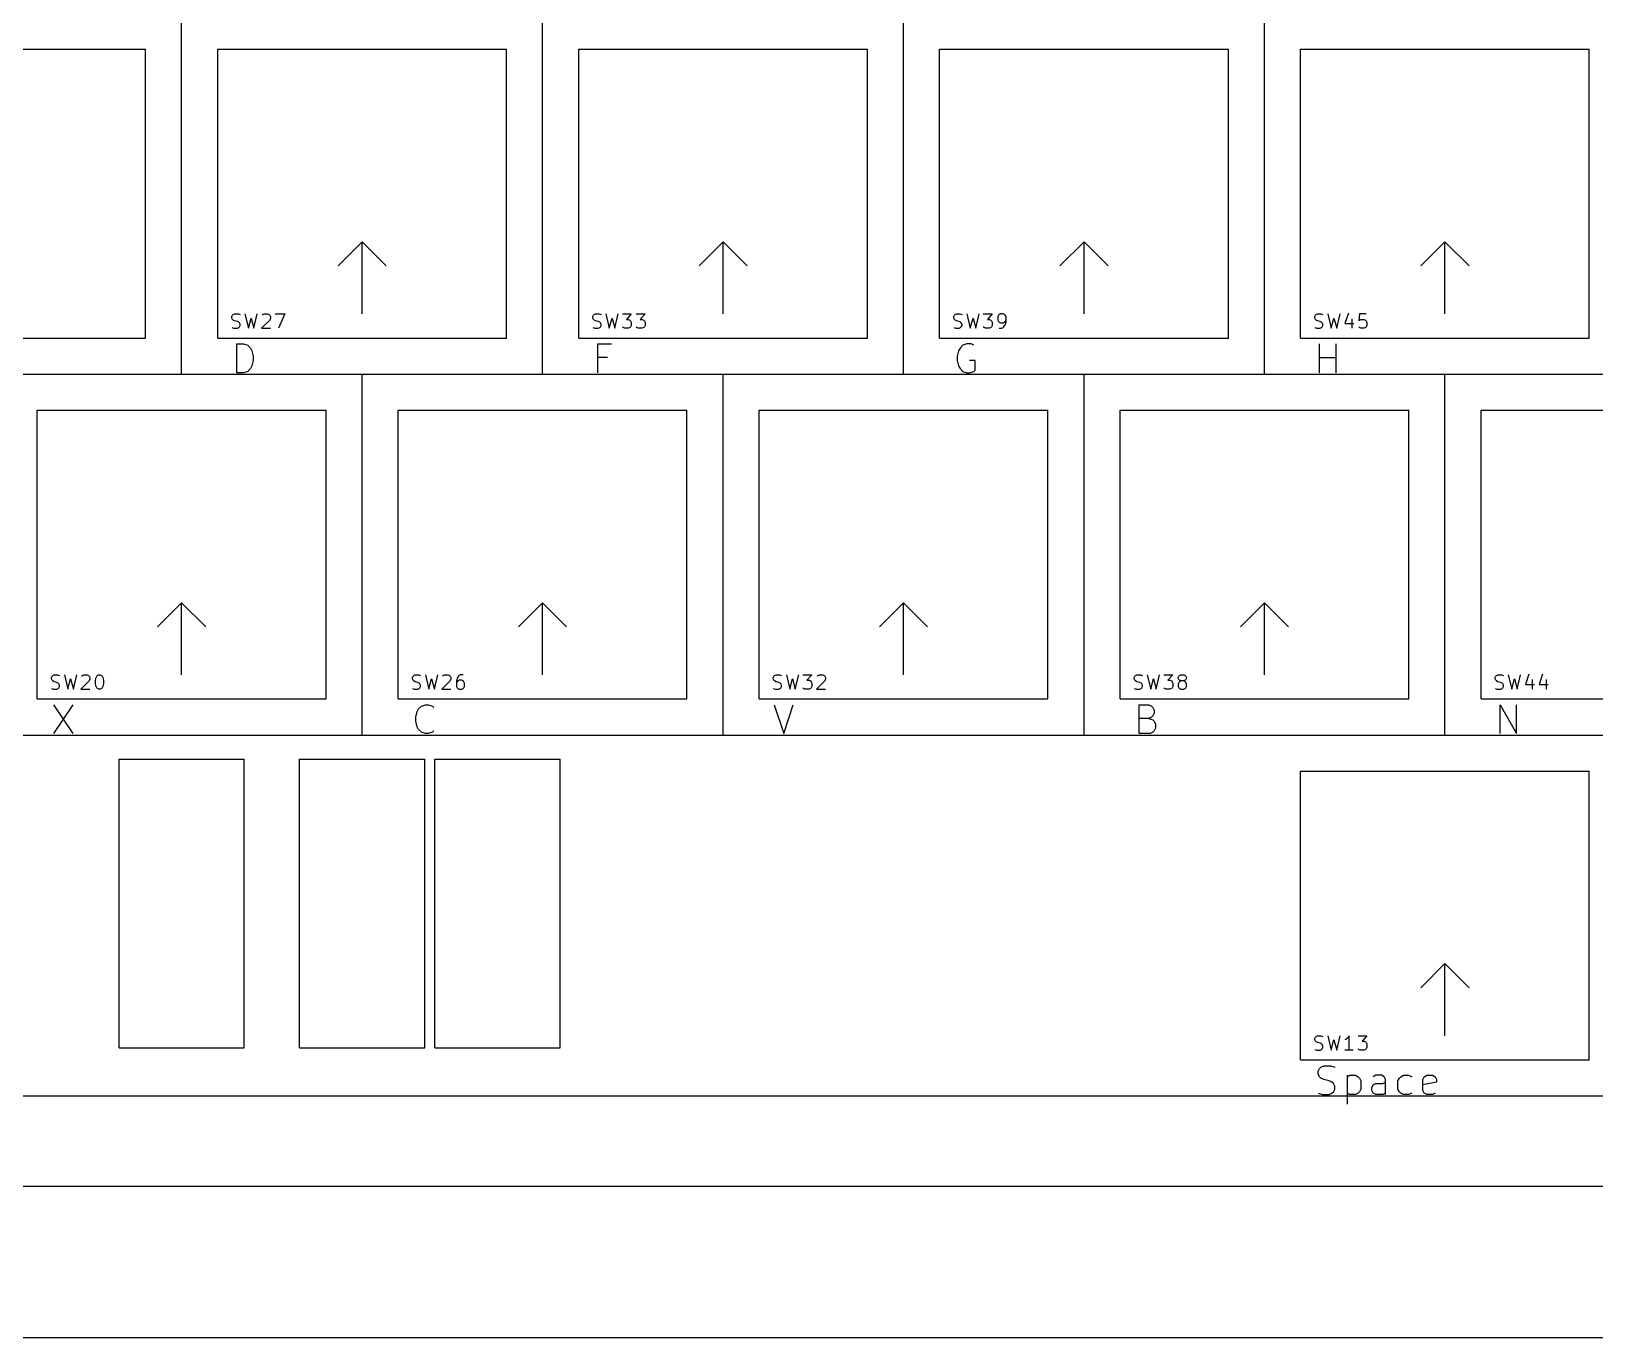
# Model space of a CAD drawing. Extents: x 0 to 449, y -142 to 0.
# Drawn here: x 74 to 156.5, y -141.5 to -72.5 of the extents above; entities that cross this region are included whole.
import ezdxf

# ---------------------------------------------------------------- set-up
doc = ezdxf.new("R2010")
doc.units = 0
doc.layers.get('0').update_dxf_attribs({"linetype": 'CONTINUOUS'})

msp = doc.modelspace()

# ---------------------------------------------------------------- linework, layer by layer
at = {"color": 7}
for p, q in [((81.908876, -90.639624), (81.908876, -71.58957)), ((100.958935, -90.639624), (100.958935, -71.58957)), ((120.008989, -90.639624), (120.008989, -71.58957)), ((139.059043, -90.639624), (139.059043, -71.58957)), ((64.763828, -73.494576), (80.003871, -73.494576)), ((80.003871, -88.734619), (80.003871, -73.494576)), ((83.813882, -73.494576), (99.05393, -73.494576)), ((83.813882, -88.734619), (83.813882, -73.494576)), ((99.05393, -88.734619), (99.05393, -73.494576)), ((102.863941, -73.494576), (118.103984, -73.494576)), ((102.863941, -88.734619), (102.863941, -73.494576)), ((118.103984, -88.734619), (118.103984, -73.494576)), ((121.913995, -73.494576), (137.154038, -73.494576)), ((121.913995, -88.734619), (121.913995, -73.494576)), ((137.154038, -88.734619), (137.154038, -73.494576)), ((140.964048, -73.494576), (156.204091, -73.494576)), ((140.964048, -88.734619), (140.964048, -73.494576)), ((156.204091, -88.734619), (156.204091, -73.494576)), ((90.1639, -84.924608), (91.433903, -83.654605)), ((91.433903, -83.654605), (92.703907, -84.924608)), ((91.433903, -87.464615), (91.433903, -83.654605)), ((109.213959, -84.924608), (110.483962, -83.654605)), ((110.483962, -83.654605), (111.753966, -84.924608)), ((110.483962, -87.464615), (110.483962, -83.654605)), ((128.264013, -84.924608), (129.534016, -83.654605)), ((129.534016, -83.654605), (130.80402, -84.924608)), ((129.534016, -87.464615), (129.534016, -83.654605)), ((147.314066, -84.924608), (148.58407, -83.654605)), ((148.58407, -83.654605), (149.854074, -84.924608)), ((148.58407, -87.464615), (148.58407, -83.654605)), ((84.631673, -87.496365), (84.704244, -87.460079)), ((84.704244, -87.460079), (84.885674, -87.460079)), ((84.885674, -87.460079), (84.994531, -87.496365)), ((85.248532, -87.460079), (85.429961, -88.222081)), ((85.720247, -88.222081), (85.901677, -87.460079)), ((86.191964, -87.496365), (86.264535, -87.460079)), ((86.264535, -87.460079), (86.445964, -87.460079)), ((86.445964, -87.460079), (86.518536, -87.496365)), ((86.845107, -87.460079), (87.353109, -87.460079)), ((87.353109, -87.460079), (87.026537, -88.222081)), ((103.681723, -87.496365), (103.754303, -87.460079)), ((103.754303, -87.460079), (103.935724, -87.460079)), ((103.935724, -87.460079), (104.044584, -87.496365)), ((104.298585, -87.460079), (104.480015, -88.222081)), ((104.770306, -88.222081), (104.951727, -87.460079)), ((105.169447, -87.460079), (105.641159, -87.460079)), ((105.641159, -87.460079), (105.387158, -87.750366)), ((105.895159, -87.460079), (106.366881, -87.460079)), ((106.366881, -87.460079), (106.11288, -87.750366)), ((122.731777, -87.496365), (122.804357, -87.460079)), ((122.804357, -87.460079), (122.985778, -87.460079)), ((122.985778, -87.460079), (123.094638, -87.496365)), ((123.348639, -87.460079), (123.530069, -88.222081)), ((123.82036, -88.222081), (124.00178, -87.460079)), ((124.219501, -87.460079), (124.691212, -87.460079)), ((124.691212, -87.460079), (124.437212, -87.750366)), ((125.126644, -87.460079), (125.054073, -87.496365)), ((125.271784, -87.460079), (125.126644, -87.460079)), ((125.344364, -87.496365), (125.271784, -87.460079)), ((141.781831, -87.496365), (141.854411, -87.460079)), ((141.854411, -87.460079), (142.035831, -87.460079)), ((142.035831, -87.460079), (142.144692, -87.496365)), ((142.398692, -87.460079), (142.580123, -88.222081)), ((142.870414, -88.222081), (143.051834, -87.460079)), ((143.487266, -87.423793), (143.305835, -87.968081)), ((144.067837, -87.460079), (144.031557, -87.822937)), ((144.430698, -87.460079), (144.067837, -87.460079)), ((84.559101, -87.605223), (84.595387, -87.53265)), ((84.559101, -87.677794), (84.559101, -87.605223)), ((84.595387, -87.750366), (84.559101, -87.677794)), ((84.559101, -88.185795), (84.667959, -88.222081)), ((84.595387, -87.53265), (84.631673, -87.496365)), ((84.631673, -87.786651), (84.595387, -87.750366)), ((84.704244, -87.822937), (84.631673, -87.786651)), ((84.667959, -88.222081), (84.849388, -88.222081)), ((84.849388, -87.859223), (84.704244, -87.822937)), ((84.92196, -87.895509), (84.849388, -87.859223)), ((84.849388, -88.222081), (84.92196, -88.185795)), ((84.958245, -87.931795), (84.92196, -87.895509)), ((84.92196, -88.185795), (84.958245, -88.149509)), ((84.994531, -88.004367), (84.958245, -87.931795)), ((84.958245, -88.149509), (84.994531, -88.076938)), ((84.994531, -88.076938), (84.994531, -88.004367)), ((85.429961, -88.222081), (85.575104, -87.677794)), ((85.575104, -87.677794), (85.720247, -88.222081)), ((86.554822, -87.786651), (86.119391, -88.222081)), ((86.119391, -88.222081), (86.591107, -88.222081)), ((86.155678, -87.53265), (86.191964, -87.496365)), ((86.518536, -87.496365), (86.554822, -87.53265)), ((86.554822, -87.53265), (86.591107, -87.605223)), ((86.591107, -87.677794), (86.554822, -87.786651)), ((86.591107, -87.605223), (86.591107, -87.677794)), ((103.609153, -87.605223), (103.645443, -87.53265)), ((103.609153, -87.677794), (103.609153, -87.605223)), ((103.645443, -87.750366), (103.609153, -87.677794)), ((103.609153, -88.185795), (103.718013, -88.222081)), ((103.645443, -87.53265), (103.681723, -87.496365)), ((103.681723, -87.786651), (103.645443, -87.750366)), ((103.754303, -87.822937), (103.681723, -87.786651)), ((103.718013, -88.222081), (103.899444, -88.222081)), ((103.899444, -87.859223), (103.754303, -87.822937)), ((103.972014, -87.895509), (103.899444, -87.859223)), ((103.899444, -88.222081), (103.972014, -88.185795)), ((104.008304, -87.931795), (103.972014, -87.895509)), ((103.972014, -88.185795), (104.008304, -88.149509)), ((104.044584, -88.004367), (104.008304, -87.931795)), ((104.008304, -88.149509), (104.044584, -88.076938)), ((104.044584, -88.076938), (104.044584, -88.004367)), ((104.480015, -88.222081), (104.625156, -87.677794)), ((104.625156, -87.677794), (104.770306, -88.222081)), ((105.205727, -88.185795), (105.169447, -88.149509)), ((105.278308, -88.222081), (105.205727, -88.185795)), ((105.496018, -88.222081), (105.278308, -88.222081)), ((105.387158, -87.750366), (105.496018, -87.750366)), ((105.496018, -87.750366), (105.568588, -87.786651)), ((105.568588, -88.185795), (105.496018, -88.222081)), ((105.568588, -87.786651), (105.604878, -87.822937)), ((105.604878, -88.149509), (105.568588, -88.185795)), ((105.604878, -87.822937), (105.641159, -87.895509)), ((105.641159, -88.076938), (105.604878, -88.149509)), ((105.641159, -87.895509), (105.641159, -88.076938)), ((105.931449, -88.185795), (105.895159, -88.149509)), ((106.00402, -88.222081), (105.931449, -88.185795)), ((106.22173, -88.222081), (106.00402, -88.222081)), ((106.11288, -87.750366), (106.22173, -87.750366)), ((106.22173, -87.750366), (106.29431, -87.786651)), ((106.29431, -88.185795), (106.22173, -88.222081)), ((106.29431, -87.786651), (106.330591, -87.822937)), ((106.330591, -88.149509), (106.29431, -88.185795)), ((106.330591, -87.822937), (106.366881, -87.895509)), ((106.366881, -88.076938), (106.330591, -88.149509)), ((106.366881, -87.895509), (106.366881, -88.076938)), ((122.659207, -87.605223), (122.695497, -87.53265)), ((122.659207, -87.677794), (122.659207, -87.605223)), ((122.695497, -87.750366), (122.659207, -87.677794)), ((122.659207, -88.185795), (122.768067, -88.222081)), ((122.695497, -87.53265), (122.731777, -87.496365)), ((122.731777, -87.786651), (122.695497, -87.750366)), ((122.804357, -87.822937), (122.731777, -87.786651)), ((122.768067, -88.222081), (122.949497, -88.222081)), ((122.949497, -87.859223), (122.804357, -87.822937)), ((123.022068, -87.895509), (122.949497, -87.859223)), ((122.949497, -88.222081), (123.022068, -88.185795)), ((123.058358, -87.931795), (123.022068, -87.895509)), ((123.022068, -88.185795), (123.058358, -88.149509)), ((123.094638, -88.004367), (123.058358, -87.931795)), ((123.058358, -88.149509), (123.094638, -88.076938)), ((123.094638, -88.076938), (123.094638, -88.004367)), ((123.530069, -88.222081), (123.67521, -87.677794)), ((123.67521, -87.677794), (123.82036, -88.222081)), ((124.255781, -88.185795), (124.219501, -88.149509)), ((124.328361, -88.222081), (124.255781, -88.185795)), ((124.546072, -88.222081), (124.328361, -88.222081)), ((124.437212, -87.750366), (124.546072, -87.750366)), ((124.546072, -87.750366), (124.618642, -87.786651)), ((124.618642, -88.185795), (124.546072, -88.222081)), ((124.618642, -87.786651), (124.654932, -87.822937)), ((124.654932, -88.149509), (124.618642, -88.185795)), ((124.654932, -87.822937), (124.691212, -87.895509)), ((124.691212, -88.076938), (124.654932, -88.149509)), ((124.691212, -87.895509), (124.691212, -88.076938)), ((125.017783, -87.53265), (124.981503, -87.605223)), ((124.981503, -87.605223), (124.981503, -87.786651)), ((124.981503, -87.786651), (125.017783, -87.859223)), ((125.054073, -87.496365), (125.017783, -87.53265)), ((125.017783, -87.859223), (125.054073, -87.895509)), ((125.054073, -87.895509), (125.126644, -87.931795)), ((125.054073, -88.222081), (125.199214, -88.222081)), ((125.126644, -87.931795), (125.271784, -87.931795)), ((125.199214, -88.222081), (125.271784, -88.185795)), ((125.271784, -87.931795), (125.344364, -87.895509)), ((125.271784, -88.185795), (125.308074, -88.149509)), ((125.308074, -88.149509), (125.380644, -88.040652)), ((125.380644, -87.53265), (125.344364, -87.496365)), ((125.344364, -87.895509), (125.380644, -87.859223)), ((125.416934, -87.605223), (125.380644, -87.53265)), ((125.380644, -87.859223), (125.416934, -87.786651)), ((125.380644, -88.040652), (125.416934, -87.895509)), ((125.416934, -87.895509), (125.416934, -87.605223)), ((141.709261, -87.605223), (141.745551, -87.53265)), ((141.709261, -87.677794), (141.709261, -87.605223)), ((141.745551, -87.750366), (141.709261, -87.677794)), ((141.709261, -88.185795), (141.818121, -88.222081)), ((141.745551, -87.53265), (141.781831, -87.496365)), ((141.781831, -87.786651), (141.745551, -87.750366)), ((141.854411, -87.822937), (141.781831, -87.786651)), ((141.818121, -88.222081), (141.999551, -88.222081)), ((141.999551, -87.859223), (141.854411, -87.822937)), ((142.072122, -87.895509), (141.999551, -87.859223)), ((141.999551, -88.222081), (142.072122, -88.185795)), ((142.108412, -87.931795), (142.072122, -87.895509)), ((142.072122, -88.185795), (142.108412, -88.149509)), ((142.144692, -88.004367), (142.108412, -87.931795)), ((142.108412, -88.149509), (142.144692, -88.076938)), ((142.144692, -88.076938), (142.144692, -88.004367)), ((142.580123, -88.222081), (142.725263, -87.677794)), ((142.725263, -87.677794), (142.870414, -88.222081)), ((143.305835, -87.968081), (143.777556, -87.968081)), ((143.668696, -87.71408), (143.668696, -88.222081)), ((144.031557, -87.822937), (144.067837, -87.786651)), ((144.067837, -88.185795), (144.031557, -88.149509)), ((144.067837, -87.786651), (144.140417, -87.750366)), ((144.140417, -88.222081), (144.067837, -88.185795)), ((144.140417, -87.750366), (144.321838, -87.750366)), ((144.321838, -88.222081), (144.140417, -88.222081)), ((144.321838, -87.750366), (144.394418, -87.786651)), ((144.394418, -88.185795), (144.321838, -88.222081)), ((144.394418, -87.786651), (144.430698, -87.822937)), ((144.430698, -88.149509), (144.394418, -88.185795)), ((144.430698, -87.822937), (144.466988, -87.895509)), ((144.466988, -88.076938), (144.430698, -88.149509)), ((144.466988, -87.895509), (144.466988, -88.076938)), ((64.763828, -88.734619), (80.003871, -88.734619)), ((83.813882, -88.734619), (99.05393, -88.734619)), ((84.818092, -90.567052), (84.818092, -89.043048)), ((84.818092, -89.043048), (85.18095, -89.043048)), ((85.18095, -89.043048), (85.398664, -89.11562)), ((85.398664, -89.11562), (85.543808, -89.260762)), ((102.863941, -88.734619), (118.103984, -88.734619)), ((103.868144, -90.567052), (103.868144, -89.043048)), ((103.868144, -89.043048), (104.593866, -89.043048)), ((121.913995, -88.734619), (137.154038, -88.734619)), ((123.135918, -89.11562), (122.990768, -89.260762)), ((123.353629, -89.043048), (123.135918, -89.11562)), ((123.571349, -89.043048), (123.353629, -89.043048)), ((123.71649, -89.11562), (123.571349, -89.043048)), ((140.964048, -88.734619), (156.204091, -88.734619)), ((141.968251, -90.567052), (141.968251, -89.043048)), ((142.839114, -90.567052), (142.839114, -89.043048)), ((85.543808, -89.260762), (85.616379, -89.405906)), ((85.616379, -89.405906), (85.688951, -89.696193)), ((85.688951, -89.913907), (85.616379, -90.204194)), ((85.688951, -89.696193), (85.688951, -89.913907)), ((104.376145, -89.768764), (103.868144, -89.768764)), ((122.918197, -89.405906), (122.845627, -89.696193)), ((122.845627, -89.696193), (122.845627, -89.913907)), ((122.845627, -89.913907), (122.918197, -90.204194)), ((122.990768, -89.260762), (122.918197, -89.405906)), ((123.78906, -89.913907), (123.498769, -89.913907)), ((123.78906, -90.421909), (123.78906, -89.913907)), ((141.968251, -89.768764), (142.839114, -89.768764)), ((62.858823, -90.639624), (81.908876, -90.639624)), ((81.908876, -90.639624), (100.958935, -90.639624)), ((85.18095, -90.567052), (84.818092, -90.567052)), ((85.398664, -90.494481), (85.18095, -90.567052)), ((85.543808, -90.349337), (85.398664, -90.494481)), ((85.616379, -90.204194), (85.543808, -90.349337)), ((91.433903, -109.689675), (91.433903, -90.639624)), ((100.958935, -90.639624), (120.008989, -90.639624)), ((110.483962, -109.689675), (110.483962, -90.639624)), ((120.008989, -90.639624), (139.059043, -90.639624)), ((122.918197, -90.204194), (122.990768, -90.349337)), ((122.990768, -90.349337), (123.135918, -90.494481)), ((123.135918, -90.494481), (123.353629, -90.567052)), ((123.353629, -90.567052), (123.498769, -90.567052)), ((123.498769, -90.567052), (123.71649, -90.494481)), ((123.71649, -90.494481), (123.78906, -90.421909)), ((129.534016, -109.689675), (129.534016, -90.639624)), ((139.059043, -90.639624), (158.109097, -90.639624)), ((148.58407, -109.689675), (148.58407, -90.639624)), ((74.288855, -92.544627), (89.528898, -92.544627)), ((74.288855, -107.78467), (74.288855, -92.544627)), ((89.528898, -107.78467), (89.528898, -92.544627)), ((93.338909, -92.544627), (108.578957, -92.544627)), ((93.338909, -107.78467), (93.338909, -92.544627)), ((108.578957, -107.78467), (108.578957, -92.544627)), ((112.388968, -92.544627), (127.629011, -92.544627)), ((112.388968, -107.78467), (112.388968, -92.544627)), ((127.629011, -107.78467), (127.629011, -92.544627)), ((131.439021, -92.544627), (146.679065, -92.544627)), ((131.439021, -107.78467), (131.439021, -92.544627)), ((146.679065, -107.78467), (146.679065, -92.544627)), ((150.489075, -92.544627), (165.729118, -92.544627)), ((150.489075, -107.78467), (150.489075, -92.544627)), ((80.638873, -103.974659), (81.908876, -102.704655)), ((81.908876, -102.704655), (83.17888, -103.974659)), ((81.908876, -106.514666), (81.908876, -102.704655)), ((99.688932, -103.974659), (100.958935, -102.704655)), ((100.958935, -102.704655), (102.228939, -103.974659)), ((100.958935, -106.514666), (100.958935, -102.704655)), ((118.738986, -103.974659), (120.008989, -102.704655)), ((120.008989, -102.704655), (121.278993, -103.974659)), ((120.008989, -106.514666), (120.008989, -102.704655)), ((137.789039, -103.974659), (139.059043, -102.704655)), ((139.059043, -102.704655), (140.329047, -103.974659)), ((139.059043, -106.514666), (139.059043, -102.704655)), ((75.034075, -106.655277), (75.070361, -106.582706)), ((75.034075, -106.727847), (75.034075, -106.655277)), ((75.070361, -106.800417), (75.034075, -106.727847)), ((75.034075, -107.235848), (75.142932, -107.272138)), ((75.070361, -106.582706), (75.106647, -106.546416)), ((75.106647, -106.836707), (75.070361, -106.800417)), ((75.106647, -106.546416), (75.179218, -106.510136)), ((75.179218, -106.872987), (75.106647, -106.836707)), ((75.142932, -107.272138), (75.324362, -107.272138)), ((75.179218, -106.510136), (75.360648, -106.510136)), ((75.324362, -106.909277), (75.179218, -106.872987)), ((75.396933, -106.945567), (75.324362, -106.909277)), ((75.324362, -107.272138), (75.396933, -107.235848)), ((75.360648, -106.510136), (75.469505, -106.546416)), ((75.433219, -106.981847), (75.396933, -106.945567)), ((75.396933, -107.235848), (75.433219, -107.199568)), ((75.469505, -107.054418), (75.433219, -106.981847)), ((75.433219, -107.199568), (75.469505, -107.126988)), ((75.469505, -107.126988), (75.469505, -107.054418)), ((75.723506, -106.510136), (75.904935, -107.272138)), ((75.904935, -107.272138), (76.050078, -106.727847)), ((76.050078, -106.727847), (76.195221, -107.272138)), ((76.195221, -107.272138), (76.37665, -106.510136)), ((77.029795, -106.836707), (76.594364, -107.272138)), ((76.594364, -107.272138), (77.06608, -107.272138)), ((76.630651, -106.582706), (76.666937, -106.546416)), ((76.666937, -106.546416), (76.739508, -106.510136)), ((76.739508, -106.510136), (76.920937, -106.510136)), ((76.920937, -106.510136), (76.993509, -106.546416)), ((76.993509, -106.546416), (77.029795, -106.582706)), ((77.029795, -106.582706), (77.06608, -106.655277)), ((77.06608, -106.727847), (77.029795, -106.836707)), ((77.06608, -106.655277), (77.06608, -106.727847)), ((77.356367, -106.800417), (77.392653, -106.655277)), ((77.356367, -106.981847), (77.356367, -106.800417)), ((77.392653, -107.126988), (77.356367, -106.981847)), ((77.392653, -106.655277), (77.428939, -106.582706)), ((77.428939, -107.199568), (77.392653, -107.126988)), ((77.428939, -106.582706), (77.465224, -106.546416)), ((77.465224, -107.235848), (77.428939, -107.199568)), ((77.465224, -106.546416), (77.537796, -106.510136)), ((77.537796, -107.272138), (77.465224, -107.235848)), ((77.537796, -106.510136), (77.610367, -106.510136)), ((77.610367, -107.272138), (77.537796, -107.272138)), ((77.610367, -106.510136), (77.68294, -106.546416)), ((77.68294, -107.235848), (77.610367, -107.272138)), ((77.68294, -106.546416), (77.719225, -106.582706)), ((77.719225, -107.199568), (77.68294, -107.235848)), ((77.719225, -106.582706), (77.755511, -106.655277)), ((77.755511, -107.126988), (77.719225, -107.199568)), ((77.755511, -106.655277), (77.791797, -106.800417)), ((77.791797, -106.981847), (77.755511, -107.126988)), ((77.791797, -106.800417), (77.791797, -106.981847)), ((94.084128, -106.655277), (94.120414, -106.582706)), ((94.084128, -106.727847), (94.084128, -106.655277)), ((94.120414, -106.800417), (94.084128, -106.727847)), ((94.084128, -107.235848), (94.192986, -107.272138)), ((94.120414, -106.582706), (94.1567, -106.546416)), ((94.1567, -106.836707), (94.120414, -106.800417)), ((94.1567, -106.546416), (94.229271, -106.510136)), ((94.229271, -106.872987), (94.1567, -106.836707)), ((94.192986, -107.272138), (94.374415, -107.272138)), ((94.229271, -106.510136), (94.410701, -106.510136)), ((94.374415, -106.909277), (94.229271, -106.872987)), ((94.446987, -106.945567), (94.374415, -106.909277)), ((94.374415, -107.272138), (94.446987, -107.235848)), ((94.410701, -106.510136), (94.519558, -106.546416)), ((94.483272, -106.981847), (94.446987, -106.945567)), ((94.446987, -107.235848), (94.483272, -107.199568)), ((94.519558, -107.054418), (94.483272, -106.981847)), ((94.483272, -107.199568), (94.519558, -107.126988)), ((94.519558, -107.126988), (94.519558, -107.054418)), ((94.773559, -106.510136), (94.954988, -107.272138)), ((94.954988, -107.272138), (95.100129, -106.727847)), ((95.100129, -106.727847), (95.245279, -107.272138)), ((95.245279, -107.272138), (95.4267, -106.510136)), ((96.079852, -106.836707), (95.64442, -107.272138)), ((95.64442, -107.272138), (96.116132, -107.272138)), ((95.6807, -106.582706), (95.716991, -106.546416)), ((95.716991, -106.546416), (95.789561, -106.510136)), ((95.789561, -106.510136), (95.970991, -106.510136)), ((95.970991, -106.510136), (96.043561, -106.546416)), ((96.043561, -106.546416), (96.079852, -106.582706)), ((96.079852, -106.582706), (96.116132, -106.655277)), ((96.116132, -106.727847), (96.079852, -106.836707)), ((96.116132, -106.655277), (96.116132, -106.727847)), ((96.442703, -106.691567), (96.406422, -106.836707)), ((96.406422, -106.836707), (96.406422, -107.126988)), ((96.442703, -106.872987), (96.406422, -106.945567)), ((96.406422, -107.126988), (96.442703, -107.199568)), ((96.515283, -106.582706), (96.442703, -106.691567)), ((96.478993, -106.836707), (96.442703, -106.872987)), ((96.442703, -107.199568), (96.478993, -107.235848)), ((96.551563, -106.800417), (96.478993, -106.836707)), ((96.478993, -107.235848), (96.551563, -107.272138)), ((96.551563, -106.546416), (96.515283, -106.582706)), ((96.624133, -106.510136), (96.551563, -106.546416)), ((96.696703, -106.800417), (96.551563, -106.800417)), ((96.551563, -107.272138), (96.696703, -107.272138)), ((96.769283, -106.510136), (96.624133, -106.510136)), ((96.769283, -106.836707), (96.696703, -106.800417)), ((96.696703, -107.272138), (96.769283, -107.235848)), ((96.805564, -106.872987), (96.769283, -106.836707)), ((96.769283, -107.235848), (96.805564, -107.199568)), ((96.841854, -106.945567), (96.805564, -106.872987)), ((96.805564, -107.199568), (96.841854, -107.126988)), ((96.841854, -107.126988), (96.841854, -106.945567)), ((113.13418, -106.655277), (113.17047, -106.582706)), ((113.13418, -106.727847), (113.13418, -106.655277)), ((113.17047, -106.800417), (113.13418, -106.727847)), ((113.13418, -107.235848), (113.24304, -107.272138)), ((113.17047, -106.582706), (113.20675, -106.546416)), ((113.20675, -106.836707), (113.17047, -106.800417)), ((113.20675, -106.546416), (113.27933, -106.510136)), ((113.27933, -106.872987), (113.20675, -106.836707)), ((113.24304, -107.272138), (113.424471, -107.272138)), ((113.27933, -106.510136), (113.460751, -106.510136)), ((113.424471, -106.909277), (113.27933, -106.872987)), ((113.497041, -106.945567), (113.424471, -106.909277)), ((113.424471, -107.272138), (113.497041, -107.235848)), ((113.460751, -106.510136), (113.569611, -106.546416)), ((113.533331, -106.981847), (113.497041, -106.945567)), ((113.497041, -107.235848), (113.533331, -107.199568)), ((113.569611, -107.054418), (113.533331, -106.981847)), ((113.533331, -107.199568), (113.569611, -107.126988)), ((113.569611, -107.126988), (113.569611, -107.054418)), ((113.823612, -106.510136), (114.005042, -107.272138)), ((114.005042, -107.272138), (114.150183, -106.727847)), ((114.150183, -106.727847), (114.295333, -107.272138)), ((114.295333, -107.272138), (114.476754, -106.510136)), ((114.694474, -106.510136), (115.166185, -106.510136)), ((114.730754, -107.235848), (114.694474, -107.199568)), ((114.803334, -107.272138), (114.730754, -107.235848)), ((115.021045, -107.272138), (114.803334, -107.272138)), ((115.166185, -106.510136), (114.912185, -106.800417)), ((114.912185, -106.800417), (115.021045, -106.800417)), ((115.021045, -106.800417), (115.093615, -106.836707)), ((115.093615, -107.235848), (115.021045, -107.272138)), ((115.093615, -106.836707), (115.129905, -106.872987)), ((115.129905, -107.199568), (115.093615, -107.235848)), ((115.129905, -106.872987), (115.166185, -106.945567)), ((115.166185, -107.126988), (115.129905, -107.199568)), ((115.166185, -106.945567), (115.166185, -107.126988)), ((115.855617, -106.836707), (115.420186, -107.272138)), ((115.420186, -107.272138), (115.891908, -107.272138)), ((115.456476, -106.582706), (115.492756, -106.546416)), ((115.492756, -106.546416), (115.565337, -106.510136)), ((115.565337, -106.510136), (115.746757, -106.510136)), ((115.746757, -106.510136), (115.819337, -106.546416)), ((115.819337, -106.546416), (115.855617, -106.582706)), ((115.855617, -106.582706), (115.891908, -106.655277)), ((115.891908, -106.727847), (115.855617, -106.836707)), ((115.891908, -106.655277), (115.891908, -106.727847)), ((132.184234, -106.655277), (132.220524, -106.582706)), ((132.184234, -106.727847), (132.184234, -106.655277)), ((132.220524, -106.800417), (132.184234, -106.727847)), ((132.184234, -107.235848), (132.293094, -107.272138)), ((132.220524, -106.582706), (132.256804, -106.546416)), ((132.256804, -106.836707), (132.220524, -106.800417)), ((132.256804, -106.546416), (132.329384, -106.510136)), ((132.329384, -106.872987), (132.256804, -106.836707)), ((132.293094, -107.272138), (132.474524, -107.272138)), ((132.329384, -106.510136), (132.510805, -106.510136)), ((132.474524, -106.909277), (132.329384, -106.872987)), ((132.547095, -106.945567), (132.474524, -106.909277)), ((132.474524, -107.272138), (132.547095, -107.235848)), ((132.510805, -106.510136), (132.619665, -106.546416)), ((132.583385, -106.981847), (132.547095, -106.945567)), ((132.547095, -107.235848), (132.583385, -107.199568)), ((132.619665, -107.054418), (132.583385, -106.981847)), ((132.583385, -107.199568), (132.619665, -107.126988)), ((132.619665, -107.126988), (132.619665, -107.054418)), ((132.873666, -106.510136), (133.055096, -107.272138)), ((133.055096, -107.272138), (133.200236, -106.727847)), ((133.200236, -106.727847), (133.345387, -107.272138)), ((133.345387, -107.272138), (133.526807, -106.510136)), ((133.744528, -106.510136), (134.216239, -106.510136)), ((133.780808, -107.235848), (133.744528, -107.199568)), ((133.853388, -107.272138), (133.780808, -107.235848)), ((134.071099, -107.272138), (133.853388, -107.272138)), ((134.216239, -106.510136), (133.962239, -106.800417)), ((133.962239, -106.800417), (134.071099, -106.800417)), ((134.071099, -106.800417), (134.143669, -106.836707)), ((134.143669, -107.235848), (134.071099, -107.272138)), ((134.143669, -106.836707), (134.179959, -106.872987)), ((134.179959, -107.199568), (134.143669, -107.235848)), ((134.179959, -106.872987), (134.216239, -106.945567)), ((134.216239, -107.126988), (134.179959, -107.199568)), ((134.216239, -106.945567), (134.216239, -107.126988)), ((134.50653, -106.655277), (134.54281, -106.582706)), ((134.50653, -106.691567), (134.50653, -106.655277)), ((134.54281, -106.764137), (134.50653, -106.691567)), ((134.54281, -106.909277), (134.50653, -106.981847)), ((134.50653, -106.981847), (134.50653, -107.126988)), ((134.50653, -107.126988), (134.54281, -107.199568)), ((134.54281, -106.582706), (134.5791, -106.546416)), ((134.5791, -106.800417), (134.54281, -106.764137)), ((134.5791, -106.872987), (134.54281, -106.909277)), ((134.54281, -107.199568), (134.5791, -107.235848)), ((134.5791, -106.546416), (134.651671, -106.510136)), ((134.651671, -106.836707), (134.5791, -106.800417)), ((134.651671, -106.836707), (134.5791, -106.872987)), ((134.5791, -107.235848), (134.651671, -107.272138)), ((134.651671, -106.510136), (134.796811, -106.510136)), ((134.796811, -106.836707), (134.651671, -106.836707)), ((134.651671, -107.272138), (134.796811, -107.272138)), ((134.796811, -106.510136), (134.869391, -106.546416)), ((134.869391, -106.800417), (134.796811, -106.836707)), ((134.869391, -106.872987), (134.796811, -106.836707)), ((134.796811, -107.272138), (134.869391, -107.235848)), ((134.869391, -106.546416), (134.905671, -106.582706)), ((134.905671, -106.764137), (134.869391, -106.800417)), ((134.905671, -106.909277), (134.869391, -106.872987)), ((134.869391, -107.235848), (134.905671, -107.199568)), ((134.905671, -106.582706), (134.941961, -106.655277)), ((134.941961, -106.691567), (134.905671, -106.764137)), ((134.941961, -106.981847), (134.905671, -106.909277)), ((134.905671, -107.199568), (134.941961, -107.126988)), ((134.941961, -106.655277), (134.941961, -106.691567)), ((134.941961, -107.126988), (134.941961, -106.981847)), ((151.234287, -106.655277), (151.270578, -106.582706)), ((151.234287, -106.727847), (151.234287, -106.655277)), ((151.270578, -106.800417), (151.234287, -106.727847)), ((151.234287, -107.235848), (151.343148, -107.272138)), ((151.270578, -106.582706), (151.306858, -106.546416)), ((151.306858, -106.836707), (151.270578, -106.800417)), ((151.306858, -106.546416), (151.379438, -106.510136)), ((151.379438, -106.872987), (151.306858, -106.836707)), ((151.343148, -107.272138), (151.524578, -107.272138)), ((151.379438, -106.510136), (151.560858, -106.510136)), ((151.524578, -106.909277), (151.379438, -106.872987)), ((151.597148, -106.945567), (151.524578, -106.909277)), ((151.524578, -107.272138), (151.597148, -107.235848)), ((151.560858, -106.510136), (151.669719, -106.546416)), ((151.633439, -106.981847), (151.597148, -106.945567)), ((151.597148, -107.235848), (151.633439, -107.199568)), ((151.669719, -107.054418), (151.633439, -106.981847)), ((151.633439, -107.199568), (151.669719, -107.126988)), ((151.669719, -107.126988), (151.669719, -107.054418)), ((151.923719, -106.510136), (152.10515, -107.272138)), ((152.10515, -107.272138), (152.25029, -106.727847)), ((152.25029, -106.727847), (152.395441, -107.272138)), ((152.395441, -107.272138), (152.576861, -106.510136)), ((153.012292, -106.473846), (152.830862, -107.018138)), ((152.830862, -107.018138), (153.302583, -107.018138)), ((153.193723, -106.764137), (153.193723, -107.272138)), ((153.738015, -106.473846), (153.556584, -107.018138)), ((153.556584, -107.018138), (154.028295, -107.018138)), ((153.919445, -106.764137), (153.919445, -107.272138)), ((74.288855, -107.78467), (89.528898, -107.78467)), ((75.147922, -108.093101), (76.163925, -109.617105)), ((76.163925, -108.093101), (75.147922, -109.617105)), ((93.338909, -107.78467), (108.578957, -107.78467)), ((94.560833, -108.165671), (94.778548, -108.093101)), ((94.778548, -108.093101), (94.923688, -108.093101)), ((94.923688, -108.093101), (95.141409, -108.165671)), ((112.388968, -107.78467), (127.629011, -107.78467)), ((113.17546, -108.093101), (113.683461, -109.617105)), ((113.683461, -109.617105), (114.191463, -108.093101)), ((131.439021, -107.78467), (146.679065, -107.78467)), ((132.443224, -109.617105), (132.443224, -108.093101)), ((132.443224, -108.093101), (132.951226, -108.093101)), ((132.951226, -108.093101), (133.096376, -108.165671)), ((150.489075, -107.78467), (165.729118, -107.78467)), ((151.493278, -109.617105), (151.493278, -108.093101)), ((151.493278, -108.093101), (152.364141, -109.617105)), ((152.364141, -109.617105), (152.364141, -108.093101)), ((94.270546, -108.746242), (94.343119, -108.455962)), ((94.270546, -108.963963), (94.270546, -108.746242)), ((94.343119, -108.455962), (94.41569, -108.310821)), ((94.41569, -108.310821), (94.560833, -108.165671)), ((95.141409, -108.165671), (95.213979, -108.238241)), ((132.951226, -108.818823), (132.443224, -108.818823)), ((133.096376, -108.746242), (132.951226, -108.818823)), ((132.951226, -108.818823), (133.168946, -108.891393)), ((133.096376, -108.165671), (133.168946, -108.238241)), ((133.168946, -108.673672), (133.096376, -108.746242)), ((133.168946, -108.238241), (133.241517, -108.383391)), ((133.241517, -108.528532), (133.168946, -108.673672)), ((133.168946, -108.891393), (133.241517, -108.963963)), ((133.241517, -108.383391), (133.241517, -108.528532)), ((72.38385, -109.689675), (91.433903, -109.689675)), ((91.433903, -109.689675), (110.483962, -109.689675)), ((94.343119, -109.254244), (94.270546, -108.963963)), ((94.41569, -109.399394), (94.343119, -109.254244)), ((94.560833, -109.544535), (94.41569, -109.399394)), ((94.778548, -109.617105), (94.560833, -109.544535)), ((94.923688, -109.617105), (94.778548, -109.617105)), ((95.141409, -109.544535), (94.923688, -109.617105)), ((95.213979, -109.471964), (95.141409, -109.544535)), ((110.483962, -109.689675), (129.534016, -109.689675)), ((129.534016, -109.689675), (148.58407, -109.689675)), ((133.023796, -109.617105), (132.443224, -109.617105)), ((133.168946, -109.544535), (133.023796, -109.617105)), ((133.241517, -109.471964), (133.168946, -109.544535)), ((133.241517, -108.963963), (133.314087, -109.109103)), ((133.314087, -109.326824), (133.241517, -109.471964)), ((133.314087, -109.109103), (133.314087, -109.326824)), ((148.58407, -109.689675), (167.634124, -109.689675)), ((78.606867, -110.959679), (85.210886, -110.959679)), ((78.606867, -126.199722), (78.606867, -110.959679)), ((85.210886, -126.199722), (85.210886, -110.959679)), ((88.131894, -110.959679), (94.735913, -110.959679)), ((88.131894, -126.199722), (88.131894, -110.959679)), ((94.735913, -126.199722), (94.735913, -110.959679)), ((95.275669, -110.959679), (101.879688, -110.959679)), ((95.275669, -126.199722), (95.275669, -110.959679)), ((101.879688, -126.199722), (101.879688, -110.959679)), ((140.964048, -111.59468), (156.204091, -111.59468)), ((140.964048, -126.834724), (140.964048, -111.59468)), ((156.204091, -126.834724), (156.204091, -111.59468)), ((147.314066, -123.024713), (148.58407, -121.754709)), ((148.58407, -121.754709), (149.854074, -123.024713)), ((148.58407, -125.56472), (148.58407, -121.754709)), ((78.606867, -126.199722), (85.210886, -126.199722)), ((88.131894, -126.199722), (94.735913, -126.199722)), ((95.275669, -126.199722), (101.879688, -126.199722)), ((141.709261, -125.70533), (141.745551, -125.63276)), ((141.709261, -125.777901), (141.709261, -125.70533)), ((141.745551, -125.850471), (141.709261, -125.777901)), ((141.745551, -125.63276), (141.781831, -125.59647)), ((141.781831, -125.886761), (141.745551, -125.850471)), ((141.781831, -125.59647), (141.854411, -125.56019)), ((141.854411, -125.923041), (141.781831, -125.886761)), ((141.854411, -125.56019), (142.035831, -125.56019)), ((141.999551, -125.959331), (141.854411, -125.923041)), ((142.072122, -125.995621), (141.999551, -125.959331)), ((142.035831, -125.56019), (142.144692, -125.59647)), ((142.108412, -126.031901), (142.072122, -125.995621)), ((142.072122, -126.285902), (142.108412, -126.249622)), ((142.144692, -126.104472), (142.108412, -126.031901)), ((142.108412, -126.249622), (142.144692, -126.177042)), ((142.144692, -126.177042), (142.144692, -126.104472)), ((142.398692, -125.56019), (142.580123, -126.322192)), ((142.580123, -126.322192), (142.725263, -125.777901)), ((142.725263, -125.777901), (142.870414, -126.322192)), ((142.870414, -126.322192), (143.051834, -125.56019)), ((143.378415, -125.74162), (143.305835, -125.777901)), ((143.450985, -125.66904), (143.378415, -125.74162)), ((143.523556, -125.56019), (143.450985, -125.66904)), ((143.523556, -126.322192), (143.523556, -125.56019)), ((143.995267, -125.56019), (144.466988, -125.56019)), ((144.031557, -126.285902), (143.995267, -126.249622)), ((144.466988, -125.56019), (144.212988, -125.850471)), ((144.212988, -125.850471), (144.321838, -125.850471)), ((144.321838, -125.850471), (144.394418, -125.886761)), ((144.394418, -125.886761), (144.430698, -125.923041)), ((144.430698, -126.249622), (144.394418, -126.285902)), ((144.430698, -125.923041), (144.466988, -125.995621)), ((144.466988, -126.177042), (144.430698, -126.249622)), ((144.466988, -125.995621), (144.466988, -126.177042)), ((140.964048, -126.834724), (156.204091, -126.834724)), ((141.709261, -126.285902), (141.818121, -126.322192)), ((141.818121, -126.322192), (141.999551, -126.322192)), ((141.999551, -126.322192), (142.072122, -126.285902)), ((143.741266, -126.322192), (143.305835, -126.322192)), ((144.104127, -126.322192), (144.031557, -126.285902)), ((144.321838, -126.322192), (144.104127, -126.322192)), ((144.394418, -126.285902), (144.321838, -126.322192)), ((141.895681, -127.433445), (141.968251, -127.288295)), ((141.895681, -127.578586), (141.895681, -127.433445)), ((141.968251, -127.723726), (141.895681, -127.578586)), ((141.968251, -127.288295), (142.040821, -127.215725)), ((142.040821, -127.796296), (141.968251, -127.723726)), ((142.040821, -127.215725), (142.185972, -127.143154)), ((142.185972, -127.868876), (142.040821, -127.796296)), ((142.185972, -127.143154), (142.548823, -127.143154)), ((142.476253, -127.941447), (142.185972, -127.868876)), ((142.548823, -127.143154), (142.766544, -127.215725)), ((143.419685, -127.651156), (143.419685, -129.17516)), ((143.419685, -127.723726), (143.564826, -127.651156)), ((143.564826, -127.651156), (143.855117, -127.651156)), ((143.855117, -127.651156), (144.000257, -127.723726)), ((144.000257, -127.723726), (144.072827, -127.796296)), ((144.072827, -127.796296), (144.145407, -127.941447)), ((144.94369, -127.651156), (144.798549, -127.723726)), ((145.23398, -127.651156), (144.94369, -127.651156)), ((145.379121, -127.723726), (145.23398, -127.651156)), ((145.451691, -127.868876), (145.379121, -127.723726)), ((145.451691, -128.667159), (145.451691, -127.868876)), ((146.104833, -127.941447), (146.177413, -127.796296)), ((146.177413, -127.796296), (146.249983, -127.723726)), ((146.249983, -127.723726), (146.395124, -127.651156)), ((146.395124, -127.651156), (146.685415, -127.651156)), ((146.685415, -127.651156), (146.830555, -127.723726)), ((147.411127, -127.868876), (147.483697, -127.723726)), ((147.411127, -128.449448), (147.411127, -127.868876)), ((147.483697, -127.723726), (147.628837, -127.651156)), ((147.628837, -127.651156), (147.919128, -127.651156)), ((147.919128, -127.651156), (148.064268, -127.723726)), ((148.064268, -127.723726), (148.136839, -127.868876)), ((148.136839, -127.868876), (148.136839, -128.014017)), ((141.895681, -128.594589), (142.113402, -128.667159)), ((142.113402, -128.667159), (142.476253, -128.667159)), ((142.621403, -128.014017), (142.476253, -127.941447)), ((142.476253, -128.667159), (142.621403, -128.594589)), ((142.693973, -128.086587), (142.621403, -128.014017)), ((142.621403, -128.594589), (142.693973, -128.522018)), ((142.766544, -128.231728), (142.693973, -128.086587)), ((142.693973, -128.522018), (142.766544, -128.376878)), ((142.766544, -128.376878), (142.766544, -128.231728)), ((143.564826, -128.667159), (143.419685, -128.594589)), ((143.855117, -128.667159), (143.564826, -128.667159)), ((144.000257, -128.594589), (143.855117, -128.667159)), ((144.072827, -128.522018), (144.000257, -128.594589)), ((144.145407, -128.376878), (144.072827, -128.522018)), ((144.145407, -127.941447), (144.145407, -128.376878)), ((144.725979, -128.304298), (144.798549, -128.159157)), ((144.725979, -128.449448), (144.725979, -128.304298)), ((144.798549, -128.594589), (144.725979, -128.449448)), ((144.798549, -128.159157), (144.94369, -128.086587)), ((144.94369, -128.667159), (144.798549, -128.594589)), ((144.94369, -128.086587), (145.306551, -128.086587)), ((145.306551, -128.667159), (144.94369, -128.667159)), ((145.306551, -128.086587), (145.451691, -128.014017)), ((145.451691, -128.594589), (145.306551, -128.667159)), ((146.104833, -128.376878), (146.104833, -127.941447)), ((146.177413, -128.522018), (146.104833, -128.376878)), ((146.249983, -128.594589), (146.177413, -128.522018)), ((146.395124, -128.667159), (146.249983, -128.594589)), ((146.685415, -128.667159), (146.395124, -128.667159)), ((146.830555, -128.594589), (146.685415, -128.667159)), ((148.136839, -128.014017), (147.411127, -128.159157)), ((147.483697, -128.594589), (147.411127, -128.449448)), ((147.628837, -128.667159), (147.483697, -128.594589)), ((147.919128, -128.667159), (147.628837, -128.667159)), ((148.064268, -128.594589), (147.919128, -128.667159)), ((62.858823, -128.739729), (234.309312, -128.739729)), ((0.152395, -133.502242), (449.41629, -133.502242)), ((217.653005, -141.502265), (23.652463, -141.502265))]:
    msp.add_line(p, q, dxfattribs=at)

doc.saveas('drawing.dxf')
